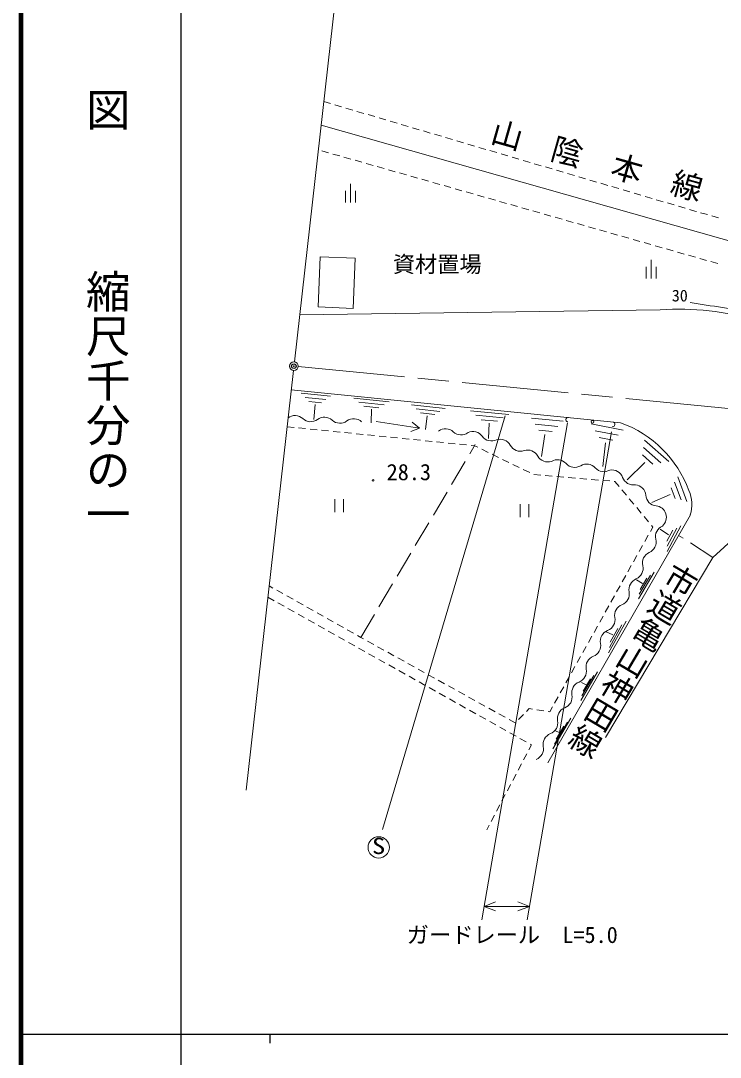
# Model space of a CAD drawing. Units: millimetres, scale not verified. Extents: x 40000 to 680000, y 20000 to 380000.
# Drawn here: x 40000 to 118681, y 202409 to 318947 of the extents above; entities that cross this region are included whole.
import ezdxf
from ezdxf.enums import TextEntityAlignment as Align

# ---------------------------------------------------------------- set-up
doc = ezdxf.new("R2010")
doc.units = ezdxf.units.MM
doc.header["$LTSCALE"] = 1000
doc.header["$PDMODE"] = 32
doc.header["$PDSIZE"] = 500
doc.linetypes.add('CHAIN', pattern=[18.5, 12, -1.5, 3.5, -1.5])
for name, color, linetype, lineweight in [('M-BGD', 7, 'Continuous', 13), ('M-BMK', 2, 'CHAIN', 13), ('M-TTL', 2, 'Continuous', 140), ('M-TTL-BAND', 7, 'Continuous', 25), ('M-WORK', 1, 'Continuous', 13)]:
    doc.layers.add(name, color=color, linetype=linetype, lineweight=lineweight)
doc.layers.add('M-OTRS', color=6, linetype='Continuous')
doc.styles.add('@ＭＳ ゴシック', font='')
doc.styles.add('ＭＳ ゴシック', font='')
doc.styles.get('@ＭＳ ゴシック').set_extended_font_data('@MS Gothic')
doc.styles.get('ＭＳ ゴシック').set_extended_font_data('MS Gothic')

msp = doc.modelspace()

# ---------------------------------------------------------------- linework, layer by layer
at = {"layer": 'M-BGD'}
msp.add_circle((70721, 280112), 500, dxfattribs=at)
at = {"layer": 'M-BMK'}
msp.add_line((71219, 280064), (142733, 273111), dxfattribs=at)
at = {"layer": 'M-OTRS'}
msp.add_point((70721, 280112), dxfattribs=at)
at = {"layer": 'M-TTL'}
msp.add_line((40000, 380000), (40000, 20000), dxfattribs=at)
at = {"layer": 'M-TTL-BAND'}
for p, q in [((58000, 370000), (58000, 20000)), ((40000, 205000), (579000, 205000)), ((68000, 205000), (68000, 204000))]:
    msp.add_line(p, q, dxfattribs=at)
at = {"layer": 'M-WORK'}
for p, q in [((70777, 280609), (77317, 338592)), ((74077, 309860), (74844, 309634)), ((75323, 309493), (76091, 309266)), ((76570, 309125), (77338, 308899)), ((77817, 308757), (78585, 308531)), ((79064, 308389), (79831, 308163)), ((80311, 308022), (81078, 307795)), ((73776, 307193), (219264, 266031)), ((81558, 307654), (82325, 307427)), ((82805, 307286), (83572, 307060)), ((84052, 306918), (84819, 306692)), ((85299, 306550), (86066, 306324)), ((86545, 306183), (87313, 305956)), ((87792, 305815), (88560, 305589)), ((89039, 305447), (89807, 305221)), ((74627, 304100), (73857, 304319)), ((90286, 305079), (91053, 304853)), ((91533, 304711), (92300, 304485)), ((92780, 304344), (93547, 304117)), ((75877, 303744), (75108, 303963)), ((77127, 303388), (76358, 303607)), ((78378, 303033), (77608, 303252)), ((94027, 303976), (94794, 303750)), ((95274, 303608), (96041, 303382)), ((96521, 303240), (97288, 303014)), ((79628, 302677), (78859, 302896)), ((80878, 302321), (80109, 302540)), ((82129, 301965), (81359, 302184)), ((97767, 302873), (98535, 302646)), ((99014, 302505), (99782, 302279)), ((100261, 302137), (101029, 301911)), ((83379, 301609), (82610, 301828)), ((84629, 301253), (83860, 301472)), ((85880, 300897), (85110, 301116)), ((87130, 300541), (86360, 300760)), ((101508, 301769), (102275, 301543)), ((102755, 301401), (103522, 301175)), ((104002, 301034), (104769, 300807)), ((76532, 299831), (76532, 298501)), ((77092, 300601), (77092, 298501)), ((77652, 299831), (77652, 298501)), ((88380, 300185), (87611, 300404)), ((89631, 299829), (88861, 300048)), ((90881, 299473), (90111, 299692)), ((105249, 300666), (106016, 300440)), ((106496, 300298), (107263, 300072)), ((107743, 299930), (108510, 299704)), ((108990, 299563), (109757, 299336)), ((92131, 299117), (91362, 299336)), ((93382, 298761), (92612, 298980)), ((94632, 298405), (93862, 298625)), ((110236, 299195), (111004, 298968)), ((111483, 298827), (112251, 298601)), ((112730, 298459), (113498, 298233)), ((95882, 298050), (95113, 298269)), ((97133, 297694), (96363, 297913)), ((98383, 297338), (97613, 297557)), ((99633, 296982), (98864, 297201)), ((113977, 298091), (114744, 297865)), ((115224, 297724), (115832, 297544)), ((115832, 297544), (115992, 297499)), ((116473, 297363), (117242, 297144)), ((100884, 296626), (100114, 296845)), ((102134, 296270), (101364, 296489)), ((103384, 295914), (102615, 296133)), ((117723, 297008), (118493, 296790)), ((104635, 295558), (103865, 295777)), ((105885, 295202), (105115, 295421)), ((107135, 294846), (106366, 295065)), ((108385, 294490), (107616, 294709)), ((109636, 294134), (108866, 294353)), ((110886, 293778), (110117, 293997)), ((112136, 293423), (111367, 293642)), ((113387, 293067), (112617, 293286)), ((114637, 292711), (113868, 292930)), ((115887, 292355), (115118, 292574)), ((73690, 292415), (73464, 286767)), ((73690, 292415), (77631, 292258)), ((77405, 286609), (77631, 292258)), ((110897, 292062), (110897, 289962)), ((117138, 291999), (116368, 292218)), ((118388, 291643), (117619, 291862)), ((110337, 291292), (110337, 289962)), ((111457, 291292), (111457, 289962)), ((77405, 286609), (73464, 286767)), ((71373, 285889), (111921, 286437)), ((65344, 232436), (70665, 279615)), ((70421, 277448), (107475, 273747)), ((71541, 277059), (74838, 276745)), ((71980, 276598), (74335, 276374)), ((77482, 276515), (81437, 276085)), ((72420, 276137), (73833, 276003)), ((73105, 275793), (72978, 274129)), ((78041, 276071), (80866, 275764)), ((78600, 275628), (80295, 275443)), ((79444, 275281), (79420, 273751)), ((83970, 275747), (87735, 275341)), ((84462, 275304), (87151, 275014)), ((90594, 275085), (94882, 274667)), ((79986, 273872), (84858, 273147)), ((94487, 274520), (80707, 228015)), ((84954, 274861), (86567, 274687)), ((85730, 274518), (85545, 272978)), ((91190, 274589), (94253, 274291)), ((91786, 274093), (93624, 273914)), ((97452, 274250), (100995, 273912)), ((69954, 273305), (70749, 273224)), ((71247, 273174), (72043, 273093)), ((72540, 273042), (73336, 272961)), ((73834, 272911), (74629, 272830)), ((75127, 272779), (75923, 272698)), ((84858, 273147), (83872, 272759)), ((84858, 273147), (84028, 273806)), ((101508, 273747), (91848, 217874)), ((92694, 273713), (92628, 271968)), ((106436, 272745), (96950, 217874)), ((97861, 273583), (100392, 273341)), ((98271, 272916), (99790, 272771)), ((104165, 273621), (107770, 272932)), ((104608, 272853), (107183, 272361)), ((76420, 272648), (77216, 272567)), ((77714, 272516), (78509, 272435)), ((79007, 272384), (79803, 272304)), ((80300, 272253), (81096, 272172)), ((81594, 272121), (82389, 272040)), ((82887, 271990), (83683, 271909)), ((84180, 271858), (84976, 271777)), ((85474, 271727), (86269, 271646)), ((86767, 271595), (87563, 271514)), ((98967, 272431), (98582, 269955)), ((105050, 272085), (106595, 271790)), ((110147, 271796), (112878, 269397)), ((88060, 271464), (88856, 271383)), ((89353, 271332), (90149, 271251)), ((90511, 270246), (91130, 271286)), ((90647, 271200), (91054, 271159)), ((91054, 271159), (91405, 270988)), ((91855, 270769), (92574, 270419)), ((105774, 271491), (105484, 268813)), ((110042, 270964), (111993, 269251)), ((88467, 266807), (90000, 269386)), ((93024, 270200), (93743, 269849)), ((94192, 269630), (94911, 269280)), ((110191, 269293), (108209, 267336)), ((109936, 270133), (111107, 269104)), ((95361, 269061), (96080, 268711)), ((96530, 268492), (97249, 268142)), ((97698, 267923), (97720, 267912)), ((97720, 267912), (98493, 267848)), ((98992, 267806), (99789, 267740)), ((100287, 267699), (101084, 267633)), ((101583, 267591), (102380, 267525)), ((102878, 267484), (103675, 267418)), ((104174, 267376), (104971, 267310)), ((105469, 267269), (106267, 267203)), ((106765, 267161), (106825, 267156)), ((106825, 267156), (107298, 266587)), ((113542, 267051), (114271, 265074)), ((113911, 267675), (114932, 264907)), ((86423, 263369), (87956, 265948)), ((107618, 266203), (108130, 265588)), ((113172, 266428), (113610, 265241)), ((75314, 265150), (75314, 263692)), ((76286, 265150), (76286, 263692)), ((96158, 264595), (96158, 263137)), ((97130, 264595), (97130, 263137)), ((108449, 265204), (108961, 264589)), ((113047, 265682), (110986, 264770)), ((115314, 263377), (99302, 235503)), ((109281, 264205), (109793, 263590)), ((84379, 259931), (85912, 262509)), ((110113, 263205), (110624, 262590)), ((110577, 261096), (110187, 260397)), ((111095, 262024), (110821, 261532)), ((110944, 262206), (111095, 262024)), ((112852, 261150), (111935, 261782)), ((113332, 261661), (112678, 260427)), ((113779, 261914), (112690, 259858)), ((114227, 262167), (112701, 259289)), ((114491, 260768), (113997, 261085)), ((117862, 258614), (121619, 262046)), ((109943, 259961), (109553, 259262)), ((117862, 258614), (115334, 260230)), ((82335, 256492), (83868, 259071)), ((109309, 258826), (108919, 258127)), ((105770, 238350), (117862, 258614)), ((108676, 257691), (108286, 256992)), ((108042, 256556), (107652, 255857)), ((111229, 256939), (109494, 253937)), ((110816, 256605), (109577, 254461)), ((68357, 255169), (67935, 255406)), ((80291, 253054), (81824, 255633)), ((107408, 255420), (107018, 254722)), ((109922, 255691), (109263, 256070)), ((110404, 256271), (109660, 254984)), ((67791, 254134), (68489, 253743)), ((69490, 254533), (68793, 254924)), ((70624, 253896), (69926, 254288)), ((106774, 254285), (106384, 253587)), ((68926, 253498), (69624, 253108)), ((71757, 253260), (71060, 253651)), ((72891, 252623), (72193, 253015)), ((106141, 253150), (105751, 252452)), ((70060, 252863), (70758, 252473)), ((71194, 252228), (71892, 251837)), ((74024, 251987), (73327, 252378)), ((75158, 251350), (74460, 251742)), ((78247, 249616), (79780, 252195)), ((105507, 252015), (105117, 251317)), ((72328, 251593), (73026, 251202)), ((73463, 250958), (74161, 250567)), ((76292, 250714), (75594, 251105)), ((104873, 250880), (104483, 250182)), ((108086, 251454), (106117, 247874)), ((107617, 251028), (106211, 248471)), ((107149, 250603), (106305, 249068)), ((74597, 250323), (75295, 249932)), ((75731, 249688), (76429, 249297)), ((77425, 250077), (76728, 250469)), ((78247, 249616), (77861, 249832)), ((78560, 249443), (78247, 249616)), ((104239, 249745), (103849, 249047)), ((106602, 249893), (105854, 250235)), ((76866, 249053), (77564, 248662)), ((78000, 248417), (78698, 248027)), ((79697, 248813), (78997, 249201)), ((80835, 248184), (80135, 248571)), ((103605, 248610), (103215, 247912)), ((79134, 247782), (79832, 247391)), ((80268, 247147), (80966, 246756)), ((81972, 247554), (81272, 247942)), ((83109, 246925), (82409, 247312)), ((102972, 247475), (102582, 246777)), ((81403, 246512), (82101, 246121)), ((84247, 246295), (83547, 246683)), ((85384, 245666), (84684, 246053)), ((102338, 246340), (101948, 245642)), ((82537, 245877), (83235, 245486)), ((83671, 245242), (84369, 244851)), ((86522, 245036), (85822, 245424)), ((87659, 244407), (86959, 244794)), ((101704, 245205), (101314, 244507)), ((104870, 245736), (102988, 242537)), ((104471, 245340), (103126, 243055)), ((104071, 244943), (103265, 243572)), ((84806, 244607), (85504, 244216)), ((85940, 243972), (86638, 243581)), ((88797, 243777), (88097, 244165)), ((101070, 244070), (100680, 243372)), ((103581, 244298), (103059, 244541)), ((87074, 243336), (87772, 242946)), ((88208, 242701), (88906, 242310)), ((89934, 243148), (89234, 243535)), ((91071, 242518), (90371, 242906)), ((100437, 242935), (100047, 242237)), ((89343, 242066), (90041, 241675)), ((90477, 241431), (91175, 241040)), ((92209, 241889), (91509, 242276)), ((93346, 241259), (92646, 241647)), ((97202, 241619), (96887, 241302)), ((97551, 241563), (97202, 241619)), ((98834, 241356), (98044, 241483)), ((99496, 241250), (99328, 241277)), ((99803, 241800), (99496, 241250)), ((91611, 240796), (92309, 240405)), ((92746, 240161), (93444, 239770)), ((94484, 240630), (93784, 241017)), ((95603, 240011), (94921, 240388)), ((96534, 240948), (95970, 240380)), ((101886, 240534), (99856, 237089)), ((101486, 240086), (100036, 237626)), ((93880, 239526), (94578, 239135)), ((95618, 240026), (95603, 240011)), ((100579, 238931), (100141, 239110)), ((101087, 239639), (100217, 238163)), ((95014, 238890), (95712, 238500)), ((96148, 238255), (96846, 237865)), ((97439, 237533), (97150, 236983)), ((97283, 237620), (97439, 237533)), ((96918, 236541), (96545, 235833)), ((96313, 235390), (95941, 234682)), ((95103, 233089), (94731, 232381)), ((95708, 234239), (95336, 233531)), ((94498, 231938), (94126, 231230)), ((93893, 230787), (93521, 230079)), ((93288, 229637), (92916, 228929)), ((92683, 228486), (92413, 227972)), ((92108, 219374), (93406, 219887)), ((92108, 219374), (97209, 219374)), ((92108, 219374), (93406, 218862)), ((97209, 219374), (95911, 219887)), ((97209, 219374), (95911, 218862))]:
    msp.add_line(p, q, dxfattribs=at)
for centre, radius in [((104298, 273852), 150), ((79629, 267274), 100), ((80260, 226008), 1200)]:
    msp.add_circle(centre, radius, dxfattribs=at)
for centre, radius, start, end in [((114081, 255852), 30661, 73.44307, 94.03886), ((70840, 273263), 1295, 47.13851, 126.72113), ((72602, 275161), 1295, 227.13851, 306.72113), ((74151, 273085), 1295, 47.13851, 126.72113), ((75913, 274984), 1295, 227.13851, 306.72113), ((77462, 272907), 1295, 47.13851, 126.72113), ((101572, 274086), 250, 79.318, 259.318), ((87774, 271777), 1295, 47.13851, 126.72113), ((89536, 273676), 1295, 227.13851, 306.72113), ((90868, 271469), 1295, 35.93341, 115.51602), ((106585, 273585), 250, 259.94242, 79.94242), ((103120, 261671), 12837, 20.35637, 70.17048), ((92966, 272989), 1295, 215.93341, 295.51602), ((93933, 270591), 1295, 28.82796, 108.41058), ((96202, 271840), 1295, 208.82796, 288.41058), ((97020, 269383), 1295, 28.82796, 108.41058), ((99290, 270632), 1295, 208.82796, 288.41058), ((100374, 268297), 1295, 41.82371, 121.40632), ((102304, 270025), 1295, 221.82371, 301.40632), ((103654, 267814), 1295, 41.82371, 121.40632), ((105584, 269541), 1295, 221.82371, 301.40632), ((106479, 267159), 1295, 20.19959, 99.78221), ((108911, 268054), 1295, 200.19959, 279.78221), ((109002, 265489), 1295, 4.71159, 84.29421), ((111331, 264533), 4146, 343.81277, 22.74899), ((111584, 265701), 1295, 184.71159, 264.29421), ((111326, 263124), 1295, 310.47322, 84.29421), ((112692, 260955), 1295, 113.9402, 193.52281), ((110174, 260349), 1295, 293.9402, 13.52281), ((111225, 257981), 1295, 113.9402, 193.52281), ((108706, 257376), 1295, 293.9402, 13.52281), ((109700, 254984), 1295, 111.19161, 190.77423), ((107155, 254500), 1295, 291.19161, 10.77423), ((108092, 252085), 1295, 111.19161, 190.77423), ((105547, 251600), 1295, 291.19161, 10.77423), ((106483, 249185), 1295, 111.19161, 190.77423), ((103939, 248701), 1295, 291.19161, 10.77423), ((104875, 246286), 1295, 111.19161, 190.77423), ((102330, 245801), 1295, 291.19161, 10.77423), ((103267, 243386), 1295, 111.19161, 190.77423), ((100722, 242902), 1295, 291.19161, 10.77423), ((101658, 240486), 1295, 111.19161, 190.77423), ((99113, 240002), 1295, 291.19161, 10.77423), ((100050, 237587), 1295, 111.19161, 190.77423), ((97505, 237103), 1295, 291.19161, 10.77423)]:
    msp.add_arc(centre, radius, start, end, dxfattribs=at)
msp.add_open_spline([(115287, 287254), (117707, 286855), (120152, 286592), (122546, 286059), (125588, 285381), (128546, 284366), (131545, 283520)], degree=3, knots=[0, 0, 0, 0, 1, 1, 1, 2, 2, 2, 2], dxfattribs=at)

# ---------------------------------------------------------------- texts
at = {"layer": 'M-TTL-BAND', "style": '@ＭＳ ゴシック'}
for s, p in [('平\u3000\u3000面\u3000\u3000図', (49777, 306475)), ('縮尺千分の一', (49777, 261030))]:
    msp.add_text(s, height=3666, rotation=270, dxfattribs=at).set_placement(p, align=Align.MIDDLE_RIGHT)
at = {"layer": 'M-WORK', "style": 'ＭＳ ゴシック'}
msp.add_text('山\u3000陰\u3000本\u3000線', height=2566, rotation=344.203, dxfattribs=at).set_placement((92488, 304594), align=Align.BOTTOM_LEFT)
for s, height, p in [('資材置場', 1833, (81846, 290107)), ('30', 1320, (113232, 286990)), ('28.3', 1833, (81158, 266738))]:
    msp.add_text(s, height=height, dxfattribs=at).set_placement(p, align=Align.BOTTOM_LEFT)
at = {"layer": 'M-WORK', "style": '@ＭＳ ゴシック'}
msp.add_text('市道亀山神田線', height=2566, rotation=239.367, dxfattribs=at).set_placement((100852, 237503), align=Align.BOTTOM_RIGHT)
at = {"layer": 'M-WORK', "style": 'ＭＳ ゴシック', "width": 1.2}
msp.add_text('S', height=1833, dxfattribs=at).set_placement((79510, 224706), align=Align.BOTTOM_LEFT)
at = {"layer": 'M-WORK', "style": 'ＭＳ ゴシック'}
msp.add_text('ガードレール\u3000L=5.0', height=1833, dxfattribs=at).set_placement((95284, 214706), align=Align.BOTTOM_CENTER)

doc.saveas('drawing.dxf')
